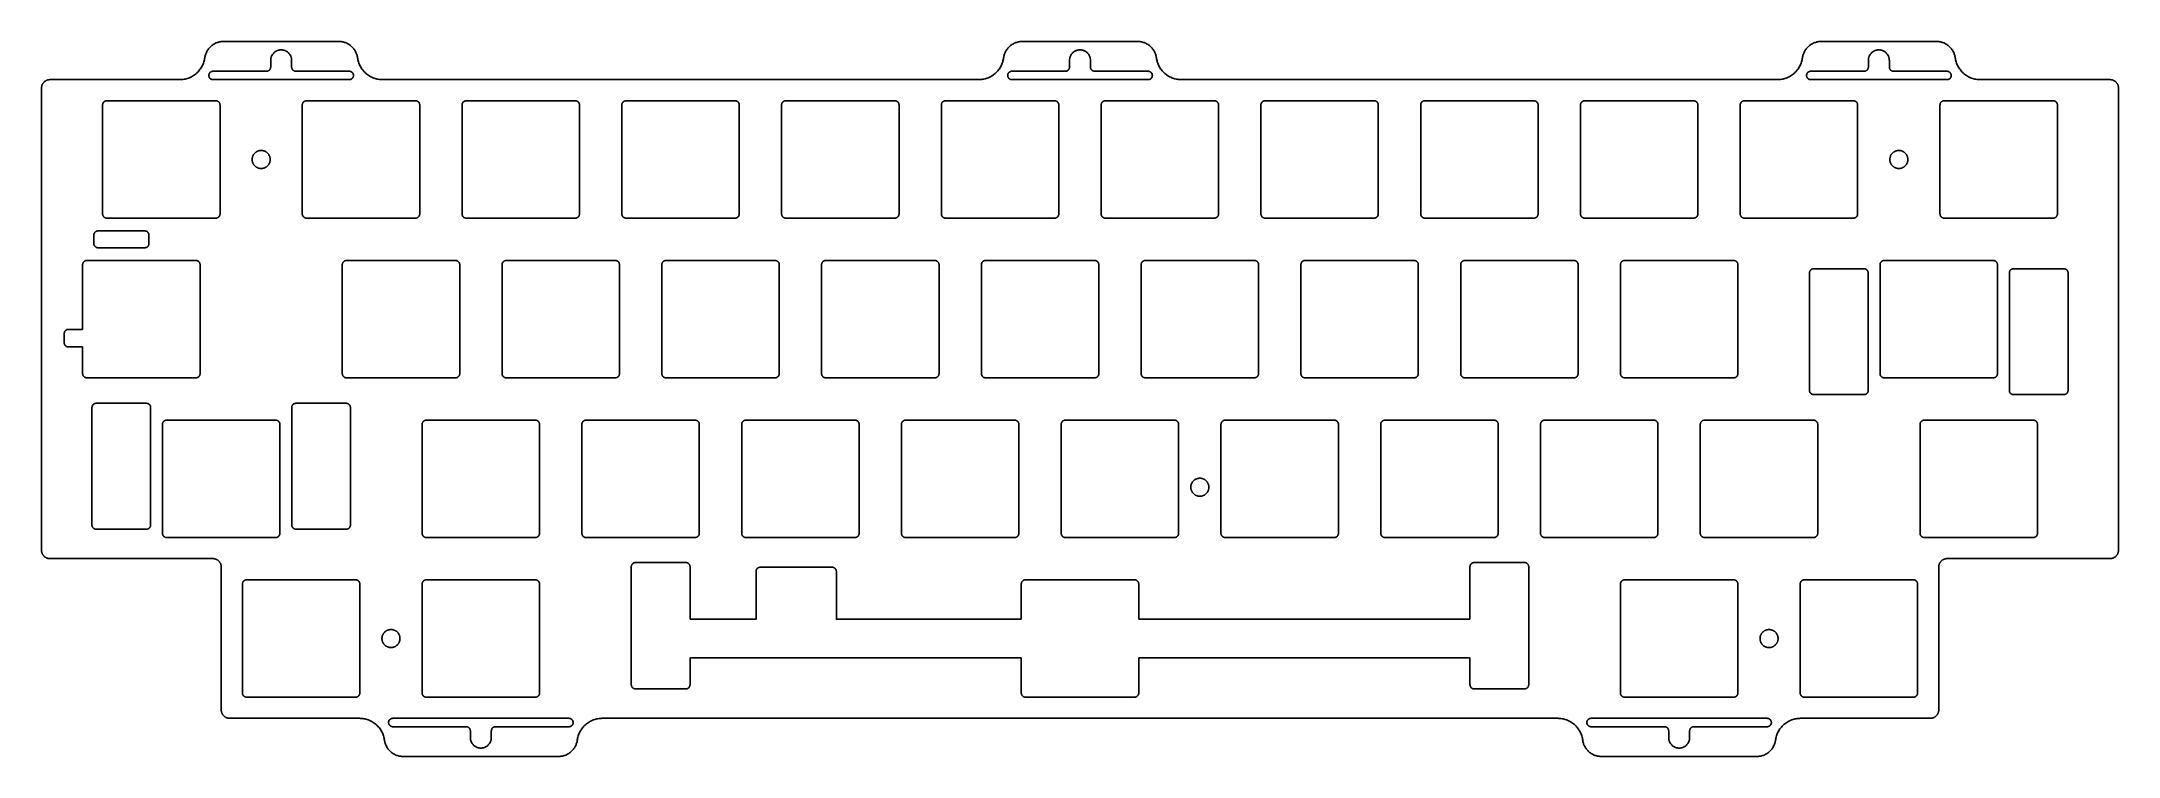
# Model space of a CAD drawing. Header units: millimetres. Extents: x -2342 to -2095, y -19 to 66.
import ezdxf

# ---------------------------------------------------------------- set-up
doc = ezdxf.new("R2010")
doc.units = ezdxf.units.MM
doc.layers.add('默认', color=7, linetype='Continuous', true_color=0xffffff)

msp = doc.modelspace()

# ---------------------------------------------------------------- linework, layer by layer
at = {"layer": '默认'}
for p, q in [((-2336.09, 43.08), (-2336.09, 42.08)), ((-2330.01, 43.58), (-2335.59, 43.58)), ((-2329.51, 42.08), (-2329.51, 43.08)), ((-2335.59, 41.58), (-2330.01, 41.58)), ((-2339.61, 31.34), (-2339.61, 30.24)), ((-2338.56, 31.84), (-2339.11, 31.84)), ((-2339.11, 29.74), (-2338.56, 29.74)), ((-2337.42, 31.84), (-2338.56, 31.84)), ((-2338.56, 29.74), (-2337.42, 29.74))]:
    msp.add_line(p, q, dxfattribs=at)
for points in [[(-2257.13, 2.96), (-2257.13, -2.74), (-2265, -2.74)], [(-2248.05, 3.46), (-2256.63, 3.46)], [(-2225.5, -2.74), (-2247.55, -2.74), (-2247.55, 2.96)], [(-2172, -2.74), (-2211.5, -2.74)], [(-2265, -7.34), (-2225.5, -7.34)], [(-2211.5, -7.34), (-2172, -7.34)]]:
    msp.add_lwpolyline(points, dxfattribs=at)
for points, weights in [([(-2322.86, 64.23), (-2322.6, 66.18), (-2320.63, 66.18)], [1, 0.752772652709, 1]), ([(-2306.87, 66.18), (-2304.9, 66.18), (-2304.64, 64.23)], [1, 0.752772652709, 1]), ([(-2227.61, 64.23), (-2227.35, 66.18), (-2225.38, 66.18)], [1, 0.752772652709, 1]), ([(-2211.62, 66.18), (-2209.65, 66.18), (-2209.39, 64.23)], [1, 0.752772652709, 1]), ([(-2132.36, 64.23), (-2132.1, 66.18), (-2130.13, 66.18)], [1, 0.752772652709, 1]), ([(-2116.37, 66.18), (-2114.4, 66.18), (-2114.14, 64.23)], [1, 0.752772652709, 1]), ([(-2325.84, 61.63), (-2323.21, 61.63), (-2322.86, 64.23)], [1, 0.752772652709, 1]), ([(-2315, 63.13), (-2315, 62.63), (-2315.5, 62.63)], [1, 0.707106781187, 1]), ([(-2312, 62.63), (-2312.5, 62.63), (-2312.5, 63.13)], [1, 0.707106781187, 1]), ([(-2304.64, 64.23), (-2304.29, 61.63), (-2301.66, 61.63)], [1, 0.752772652709, 1]), ([(-2230.59, 61.63), (-2227.96, 61.63), (-2227.61, 64.23)], [1, 0.752772652709, 1]), ([(-2219.75, 63.13), (-2219.75, 62.63), (-2220.25, 62.63)], [1, 0.707106781187, 1]), ([(-2216.75, 62.63), (-2217.25, 62.63), (-2217.25, 63.13)], [1, 0.707106781187, 1]), ([(-2209.39, 64.23), (-2209.04, 61.63), (-2206.41, 61.63)], [1, 0.752772652709, 1]), ([(-2135.34, 61.63), (-2132.71, 61.63), (-2132.36, 64.23)], [1, 0.752772652709, 1]), ([(-2124.5, 63.13), (-2124.5, 62.63), (-2125, 62.63)], [1, 0.707106781186, 1]), ([(-2121.5, 62.63), (-2122, 62.63), (-2122, 63.13)], [1, 0.707106781187, 1]), ([(-2114.14, 64.23), (-2113.79, 61.63), (-2111.16, 61.63)], [1, 0.752772652709, 1]), ([(-2342.32, 60.63), (-2342.32, 61.63), (-2341.32, 61.63)], [1, 0.707106781187, 1]), ([(-2095.68, 61.63), (-2094.68, 61.63), (-2094.68, 60.63)], [1, 0.707106781187, 1]), ([(-2334.54, 59.11), (-2335.04, 59.11), (-2335.04, 58.61)], [1, 0.707106781186, 1]), ([(-2321.04, 58.61), (-2321.04, 59.11), (-2321.54, 59.11)], [1, 0.707106781187, 1]), ([(-2310.73, 59.11), (-2311.23, 59.11), (-2311.23, 58.61)], [1, 0.707106781187, 1]), ([(-2297.23, 58.61), (-2297.23, 59.11), (-2297.73, 59.11)], [1, 0.707106781186, 1]), ([(-2291.68, 59.11), (-2292.18, 59.11), (-2292.18, 58.61)], [1, 0.707106781187, 1]), ([(-2278.18, 58.61), (-2278.18, 59.11), (-2278.68, 59.11)], [1, 0.707106781186, 1]), ([(-2272.63, 59.11), (-2273.13, 59.11), (-2273.13, 58.61)], [1, 0.707106781186, 1]), ([(-2259.13, 58.61), (-2259.13, 59.11), (-2259.63, 59.11)], [1, 0.707106781187, 1]), ([(-2253.58, 59.11), (-2254.08, 59.11), (-2254.08, 58.61)], [1, 0.707106781187, 1]), ([(-2240.08, 58.61), (-2240.08, 59.11), (-2240.58, 59.11)], [1, 0.707106781186, 1]), ([(-2234.53, 59.11), (-2235.03, 59.11), (-2235.03, 58.61)], [1, 0.707106781186, 1]), ([(-2221.03, 58.61), (-2221.03, 59.11), (-2221.53, 59.11)], [1, 0.707106781187, 1]), ([(-2215.48, 59.11), (-2215.98, 59.11), (-2215.98, 58.61)], [1, 0.707106781186, 1]), ([(-2201.98, 58.61), (-2201.98, 59.11), (-2202.48, 59.11)], [1, 0.707106781186, 1]), ([(-2196.43, 59.11), (-2196.93, 59.11), (-2196.93, 58.61)], [1, 0.707106781187, 1]), ([(-2182.93, 58.61), (-2182.93, 59.11), (-2183.43, 59.11)], [1, 0.707106781187, 1]), ([(-2177.38, 59.11), (-2177.88, 59.11), (-2177.88, 58.61)], [1, 0.707106781186, 1]), ([(-2163.88, 58.61), (-2163.88, 59.11), (-2164.38, 59.11)], [1, 0.707106781186, 1]), ([(-2158.33, 59.11), (-2158.83, 59.11), (-2158.83, 58.61)], [1, 0.707106781186, 1]), ([(-2144.83, 58.61), (-2144.83, 59.11), (-2145.33, 59.11)], [1, 0.707106781186, 1]), ([(-2139.28, 59.11), (-2139.78, 59.11), (-2139.78, 58.61)], [1, 0.707106781186, 1]), ([(-2125.78, 58.61), (-2125.78, 59.11), (-2126.28, 59.11)], [1, 0.707106781186, 1]), ([(-2115.46, 59.11), (-2115.96, 59.11), (-2115.96, 58.61)], [1, 0.707106781186, 1]), ([(-2101.96, 58.61), (-2101.96, 59.11), (-2102.46, 59.11)], [1, 0.707106781186, 1]), ([(-2335.04, 45.61), (-2335.04, 45.11), (-2334.54, 45.11)], [1, 0.707106781186, 1]), ([(-2321.54, 45.11), (-2321.04, 45.11), (-2321.04, 45.61)], [1, 0.707106781187, 1]), ([(-2311.23, 45.61), (-2311.23, 45.11), (-2310.73, 45.11)], [1, 0.707106781187, 1]), ([(-2297.73, 45.11), (-2297.23, 45.11), (-2297.23, 45.61)], [1, 0.707106781187, 1]), ([(-2292.18, 45.61), (-2292.18, 45.11), (-2291.68, 45.11)], [1, 0.707106781186, 1]), ([(-2278.68, 45.11), (-2278.18, 45.11), (-2278.18, 45.61)], [1, 0.707106781187, 1]), ([(-2273.13, 45.61), (-2273.13, 45.11), (-2272.63, 45.11)], [1, 0.707106781187, 1]), ([(-2259.63, 45.11), (-2259.13, 45.11), (-2259.13, 45.61)], [1, 0.707106781186, 1]), ([(-2254.08, 45.61), (-2254.08, 45.11), (-2253.58, 45.11)], [1, 0.707106781186, 1]), ([(-2240.58, 45.11), (-2240.08, 45.11), (-2240.08, 45.61)], [1, 0.707106781187, 1]), ([(-2235.03, 45.61), (-2235.03, 45.11), (-2234.53, 45.11)], [1, 0.707106781187, 1]), ([(-2221.53, 45.11), (-2221.03, 45.11), (-2221.03, 45.61)], [1, 0.707106781187, 1]), ([(-2215.98, 45.61), (-2215.98, 45.11), (-2215.48, 45.11)], [1, 0.707106781186, 1]), ([(-2202.48, 45.11), (-2201.98, 45.11), (-2201.98, 45.61)], [1, 0.707106781186, 1]), ([(-2196.93, 45.61), (-2196.93, 45.11), (-2196.43, 45.11)], [1, 0.707106781187, 1]), ([(-2183.43, 45.11), (-2182.93, 45.11), (-2182.93, 45.61)], [1, 0.707106781187, 1]), ([(-2177.88, 45.61), (-2177.88, 45.11), (-2177.38, 45.11)], [1, 0.707106781186, 1]), ([(-2164.38, 45.11), (-2163.88, 45.11), (-2163.88, 45.61)], [1, 0.707106781187, 1]), ([(-2158.83, 45.61), (-2158.83, 45.11), (-2158.33, 45.11)], [1, 0.707106781186, 1]), ([(-2145.33, 45.11), (-2144.83, 45.11), (-2144.83, 45.61)], [1, 0.707106781186, 1]), ([(-2139.78, 45.61), (-2139.78, 45.11), (-2139.28, 45.11)], [1, 0.707106781187, 1]), ([(-2126.28, 45.11), (-2125.78, 45.11), (-2125.78, 45.61)], [1, 0.707106781186, 1]), ([(-2115.96, 45.61), (-2115.96, 45.11), (-2115.46, 45.11)], [1, 0.707106781187, 1]), ([(-2102.46, 45.11), (-2101.96, 45.11), (-2101.96, 45.61)], [1, 0.707106781186, 1]), ([(-2335.59, 43.58), (-2336.09, 43.58), (-2336.09, 43.08)], [1, 0.707106781187, 1]), ([(-2329.51, 43.08), (-2329.51, 43.58), (-2330.01, 43.58)], [1, 0.707106781187, 1]), ([(-2336.92, 40.06), (-2337.42, 40.06), (-2337.42, 39.56)], [1, 0.707106781186, 1]), ([(-2336.09, 42.08), (-2336.09, 41.58), (-2335.59, 41.58)], [1, 0.707106781187, 1]), ([(-2330.01, 41.58), (-2329.51, 41.58), (-2329.51, 42.08)], [1, 0.707106781186, 1]), ([(-2323.42, 39.56), (-2323.42, 40.06), (-2323.92, 40.06)], [1, 0.707106781187, 1]), ([(-2305.96, 40.06), (-2306.46, 40.06), (-2306.46, 39.56)], [1, 0.707106781186, 1]), ([(-2292.46, 39.56), (-2292.46, 40.06), (-2292.96, 40.06)], [1, 0.707106781187, 1]), ([(-2286.91, 40.06), (-2287.41, 40.06), (-2287.41, 39.56)], [1, 0.707106781187, 1]), ([(-2273.41, 39.56), (-2273.41, 40.06), (-2273.91, 40.06)], [1, 0.707106781187, 1]), ([(-2267.86, 40.06), (-2268.36, 40.06), (-2268.36, 39.56)], [1, 0.707106781187, 1]), ([(-2254.36, 39.56), (-2254.36, 40.06), (-2254.86, 40.06)], [1, 0.707106781187, 1]), ([(-2248.81, 40.06), (-2249.31, 40.06), (-2249.31, 39.56)], [1, 0.707106781186, 1]), ([(-2235.31, 39.56), (-2235.31, 40.06), (-2235.81, 40.06)], [1, 0.707106781187, 1]), ([(-2229.76, 40.06), (-2230.26, 40.06), (-2230.26, 39.56)], [1, 0.707106781186, 1]), ([(-2216.26, 39.56), (-2216.26, 40.06), (-2216.76, 40.06)], [1, 0.707106781186, 1]), ([(-2210.71, 40.06), (-2211.21, 40.06), (-2211.21, 39.56)], [1, 0.707106781186, 1]), ([(-2197.21, 39.56), (-2197.21, 40.06), (-2197.71, 40.06)], [1, 0.707106781187, 1]), ([(-2191.66, 40.06), (-2192.16, 40.06), (-2192.16, 39.56)], [1, 0.707106781186, 1]), ([(-2178.16, 39.56), (-2178.16, 40.06), (-2178.66, 40.06)], [1, 0.707106781188, 1]), ([(-2172.61, 40.06), (-2173.11, 40.06), (-2173.11, 39.56)], [1, 0.707106781187, 1]), ([(-2159.11, 39.56), (-2159.11, 40.06), (-2159.61, 40.06)], [1, 0.707106781187, 1]), ([(-2153.56, 40.06), (-2154.06, 40.06), (-2154.06, 39.56)], [1, 0.707106781186, 1]), ([(-2140.06, 39.56), (-2140.06, 40.06), (-2140.56, 40.06)], [1, 0.707106781187, 1]), ([(-2122.61, 40.06), (-2123.11, 40.06), (-2123.11, 39.56)], [1, 0.707106781186, 1]), ([(-2109.11, 39.56), (-2109.11, 40.06), (-2109.61, 40.06)], [1, 0.707106781187, 1]), ([(-2131.02, 39.07), (-2131.52, 39.07), (-2131.52, 38.57)], [1, 0.707106781187, 1]), ([(-2124.52, 38.57), (-2124.52, 39.07), (-2125.02, 39.07)], [1, 0.707106781187, 1]), ([(-2107.69, 38.57), (-2107.69, 39.07), (-2107.19, 39.07)], [1, 0.707106781187, 1]), ([(-2101.19, 39.07), (-2100.69, 39.07), (-2100.69, 38.57)], [1, 0.707106781187, 1]), ([(-2339.11, 31.84), (-2339.61, 31.84), (-2339.61, 31.34)], [1, 0.707106781187, 1]), ([(-2339.61, 30.24), (-2339.61, 29.74), (-2339.11, 29.74)], [1, 0.707106781187, 1]), ([(-2337.42, 26.56), (-2337.42, 26.06), (-2336.92, 26.06)], [1, 0.707106781186, 1]), ([(-2323.92, 26.06), (-2323.42, 26.06), (-2323.42, 26.56)], [1, 0.707106781187, 1]), ([(-2306.46, 26.56), (-2306.46, 26.06), (-2305.96, 26.06)], [1, 0.707106781186, 1]), ([(-2292.96, 26.06), (-2292.46, 26.06), (-2292.46, 26.56)], [1, 0.707106781187, 1]), ([(-2287.41, 26.56), (-2287.41, 26.06), (-2286.91, 26.06)], [1, 0.707106781186, 1]), ([(-2273.91, 26.06), (-2273.41, 26.06), (-2273.41, 26.56)], [1, 0.707106781187, 1]), ([(-2268.36, 26.56), (-2268.36, 26.06), (-2267.86, 26.06)], [1, 0.707106781187, 1]), ([(-2254.86, 26.06), (-2254.36, 26.06), (-2254.36, 26.56)], [1, 0.707106781186, 1]), ([(-2249.31, 26.56), (-2249.31, 26.06), (-2248.81, 26.06)], [1, 0.707106781186, 1]), ([(-2235.81, 26.06), (-2235.31, 26.06), (-2235.31, 26.56)], [1, 0.707106781187, 1]), ([(-2230.26, 26.56), (-2230.26, 26.06), (-2229.76, 26.06)], [1, 0.707106781186, 1]), ([(-2216.76, 26.06), (-2216.26, 26.06), (-2216.26, 26.56)], [1, 0.707106781185, 1]), ([(-2211.21, 26.56), (-2211.21, 26.06), (-2210.71, 26.06)], [1, 0.707106781186, 1]), ([(-2197.71, 26.06), (-2197.21, 26.06), (-2197.21, 26.56)], [1, 0.707106781186, 1]), ([(-2192.16, 26.56), (-2192.16, 26.06), (-2191.66, 26.06)], [1, 0.707106781187, 1]), ([(-2178.66, 26.06), (-2178.16, 26.06), (-2178.16, 26.56)], [1, 0.707106781188, 1]), ([(-2173.11, 26.56), (-2173.11, 26.06), (-2172.61, 26.06)], [1, 0.707106781185, 1]), ([(-2159.61, 26.06), (-2159.11, 26.06), (-2159.11, 26.56)], [1, 0.707106781187, 1]), ([(-2154.06, 26.56), (-2154.06, 26.06), (-2153.56, 26.06)], [1, 0.707106781186, 1]), ([(-2140.56, 26.06), (-2140.06, 26.06), (-2140.06, 26.56)], [1, 0.707106781187, 1]), ([(-2123.11, 26.56), (-2123.11, 26.06), (-2122.61, 26.06)], [1, 0.707106781186, 1]), ([(-2109.61, 26.06), (-2109.11, 26.06), (-2109.11, 26.56)], [1, 0.707106781187, 1]), ([(-2329.81, 23.02), (-2329.31, 23.02), (-2329.31, 22.52)], [1, 0.707106781187, 1]), ([(-2311.99, 23.02), (-2312.49, 23.02), (-2312.49, 22.52)], [1, 0.707106781187, 1]), ([(-2125.02, 24.05), (-2124.52, 24.05), (-2124.52, 24.55)], [1, 0.707106781187, 1]), ([(-2107.19, 24.05), (-2107.69, 24.05), (-2107.69, 24.55)], [1, 0.707106781187, 1]), ([(-2327.4, 21.01), (-2327.9, 21.01), (-2327.9, 20.51)], [1, 0.707106781187, 1]), ([(-2313.9, 20.51), (-2313.9, 21.01), (-2314.4, 21.01)], [1, 0.707106781186, 1]), ([(-2296.44, 21.01), (-2296.94, 21.01), (-2296.94, 20.51)], [1, 0.707106781187, 1]), ([(-2282.94, 20.51), (-2282.94, 21.01), (-2283.44, 21.01)], [1, 0.707106781186, 1]), ([(-2277.39, 21.01), (-2277.89, 21.01), (-2277.89, 20.51)], [1, 0.707106781187, 1]), ([(-2263.89, 20.51), (-2263.89, 21.01), (-2264.39, 21.01)], [1, 0.707106781187, 1]), ([(-2258.34, 21.01), (-2258.84, 21.01), (-2258.84, 20.51)], [1, 0.707106781187, 1]), ([(-2244.84, 20.51), (-2244.84, 21.01), (-2245.34, 21.01)], [1, 0.707106781188, 1]), ([(-2239.29, 21.01), (-2239.79, 21.01), (-2239.79, 20.51)], [1, 0.707106781186, 1]), ([(-2225.79, 20.51), (-2225.79, 21.01), (-2226.29, 21.01)], [1, 0.707106781187, 1]), ([(-2220.24, 21.01), (-2220.74, 21.01), (-2220.74, 20.51)], [1, 0.707106781187, 1]), ([(-2206.74, 20.51), (-2206.74, 21.01), (-2207.24, 21.01)], [1, 0.707106781187, 1]), ([(-2201.19, 21.01), (-2201.69, 21.01), (-2201.69, 20.51)], [1, 0.707106781186, 1]), ([(-2187.69, 20.51), (-2187.69, 21.01), (-2188.19, 21.01)], [1, 0.707106781187, 1]), ([(-2182.14, 21.01), (-2182.64, 21.01), (-2182.64, 20.51)], [1, 0.707106781186, 1]), ([(-2168.64, 20.51), (-2168.64, 21.01), (-2169.14, 21.01)], [1, 0.707106781188, 1]), ([(-2163.09, 21.01), (-2163.59, 21.01), (-2163.59, 20.51)], [1, 0.707106781187, 1]), ([(-2149.59, 20.51), (-2149.59, 21.01), (-2150.09, 21.01)], [1, 0.707106781186, 1]), ([(-2144.04, 21.01), (-2144.54, 21.01), (-2144.54, 20.51)], [1, 0.707106781186, 1]), ([(-2130.54, 20.51), (-2130.54, 21.01), (-2131.04, 21.01)], [1, 0.707106781186, 1]), ([(-2117.84, 21.01), (-2118.34, 21.01), (-2118.34, 20.51)], [1, 0.707106781186, 1]), ([(-2104.34, 20.51), (-2104.34, 21.01), (-2104.84, 21.01)], [1, 0.707106781186, 1]), ([(-2335.81, 8), (-2336.31, 8), (-2336.31, 8.5)], [1, 0.707106781187, 1]), ([(-2329.31, 8.5), (-2329.31, 8), (-2329.81, 8)], [1, 0.707106781187, 1]), ([(-2327.9, 7.51), (-2327.9, 7.01), (-2327.4, 7.01)], [1, 0.707106781187, 1]), ([(-2314.4, 7.01), (-2313.9, 7.01), (-2313.9, 7.51)], [1, 0.707106781186, 1]), ([(-2312.49, 8.5), (-2312.48, 8), (-2311.98, 8)], [1, 0.707106781187, 1]), ([(-2305.99, 8), (-2305.49, 8), (-2305.49, 8.5)], [1, 0.707106781187, 1]), ([(-2296.94, 7.51), (-2296.94, 7.01), (-2296.44, 7.01)], [1, 0.707106781186, 1]), ([(-2283.44, 7.01), (-2282.94, 7.01), (-2282.94, 7.51)], [1, 0.707106781186, 1]), ([(-2277.89, 7.51), (-2277.89, 7.01), (-2277.39, 7.01)], [1, 0.707106781186, 1]), ([(-2264.39, 7.01), (-2263.89, 7.01), (-2263.89, 7.51)], [1, 0.707106781186, 1]), ([(-2258.84, 7.51), (-2258.84, 7.01), (-2258.34, 7.01)], [1, 0.707106781186, 1]), ([(-2245.34, 7.01), (-2244.84, 7.01), (-2244.84, 7.51)], [1, 0.707106781186, 1]), ([(-2239.79, 7.51), (-2239.79, 7.01), (-2239.29, 7.01)], [1, 0.707106781186, 1]), ([(-2226.29, 7.01), (-2225.79, 7.01), (-2225.79, 7.51)], [1, 0.707106781186, 1]), ([(-2220.74, 7.51), (-2220.74, 7.01), (-2220.24, 7.01)], [1, 0.707106781186, 1]), ([(-2207.24, 7.01), (-2206.74, 7.01), (-2206.74, 7.51)], [1, 0.707106781186, 1]), ([(-2201.69, 7.51), (-2201.69, 7.01), (-2201.19, 7.01)], [1, 0.707106781186, 1]), ([(-2188.19, 7.01), (-2187.69, 7.01), (-2187.69, 7.51)], [1, 0.707106781186, 1]), ([(-2182.64, 7.51), (-2182.64, 7.01), (-2182.14, 7.01)], [1, 0.707106781185, 1]), ([(-2169.14, 7.01), (-2168.64, 7.01), (-2168.64, 7.51)], [1, 0.707106781186, 1]), ([(-2163.59, 7.51), (-2163.59, 7.01), (-2163.09, 7.01)], [1, 0.707106781186, 1]), ([(-2150.09, 7.01), (-2149.59, 7.01), (-2149.59, 7.51)], [1, 0.707106781186, 1]), ([(-2144.54, 7.51), (-2144.54, 7.01), (-2144.04, 7.01)], [1, 0.707106781186, 1]), ([(-2131.04, 7.01), (-2130.54, 7.01), (-2130.54, 7.51)], [1, 0.707106781186, 1]), ([(-2118.34, 7.51), (-2118.34, 7.01), (-2117.84, 7.01)], [1, 0.707106781186, 1]), ([(-2104.84, 7.01), (-2104.34, 7.01), (-2104.34, 7.51)], [1, 0.707106781186, 1]), ([(-2341.32, 4.49), (-2342.32, 4.49), (-2342.32, 5.49)], [1, 0.707106781187, 1]), ([(-2094.68, 5.49), (-2094.68, 4.49), (-2095.68, 4.49)], [1, 0.707106781187, 1]), ([(-2320.89, 3.49), (-2320.89, 4.49), (-2321.89, 4.49)], [1, 0.707106781187, 1]), ([(-2265, 3.53), (-2265, 4.03), (-2265.5, 4.03)], [1, 0.707106781187, 1]), ([(-2256.63, 3.46), (-2257.13, 3.46), (-2257.13, 2.96)], [1, 0.707106781187, 1]), ([(-2247.55, 2.96), (-2247.55, 3.46), (-2248.05, 3.46)], [1, 0.707106781187, 1]), ([(-2165, 3.53), (-2165, 4.03), (-2165.5, 4.03)], [1, 0.707106781187, 1]), ([(-2115.11, 4.49), (-2116.11, 4.49), (-2116.11, 3.49)], [1, 0.707106781187, 1]), ([(-2317.87, 1.96), (-2318.37, 1.96), (-2318.37, 1.46)], [1, 0.707106781186, 1]), ([(-2304.37, 1.46), (-2304.37, 1.96), (-2304.87, 1.96)], [1, 0.707106781187, 1]), ([(-2296.44, 1.96), (-2296.94, 1.96), (-2296.94, 1.46)], [1, 0.707106781186, 1]), ([(-2282.94, 1.46), (-2282.94, 1.96), (-2283.44, 1.96)], [1, 0.707106781187, 1]), ([(-2225, 1.96), (-2225.5, 1.96), (-2225.5, 1.46)], [1, 0.707106781186, 1]), ([(-2211.5, 1.46), (-2211.5, 1.96), (-2212, 1.96)], [1, 0.707106781187, 1]), ([(-2153.56, 1.96), (-2154.06, 1.96), (-2154.06, 1.46)], [1, 0.707106781186, 1]), ([(-2140.06, 1.46), (-2140.06, 1.96), (-2140.56, 1.96)], [1, 0.707106781187, 1]), ([(-2132.13, 1.96), (-2132.63, 1.96), (-2132.63, 1.46)], [1, 0.707106781186, 1]), ([(-2118.63, 1.46), (-2118.63, 1.96), (-2119.13, 1.96)], [1, 0.707106781187, 1]), ([(-2318.37, -11.54), (-2318.37, -12.04), (-2317.87, -12.04)], [1, 0.707106781186, 1]), ([(-2304.87, -12.04), (-2304.37, -12.04), (-2304.37, -11.54)], [1, 0.707106781187, 1]), ([(-2296.94, -11.54), (-2296.94, -12.04), (-2296.44, -12.04)], [1, 0.707106781186, 1]), ([(-2283.44, -12.04), (-2282.94, -12.04), (-2282.94, -11.54)], [1, 0.707106781187, 1]), ([(-2272, -10.55), (-2272, -11.05), (-2271.5, -11.05)], [1, 0.707106781187, 1]), ([(-2265.5, -11.05), (-2265, -11.05), (-2265, -10.55)], [1, 0.707106781187, 1]), ([(-2225.5, -11.54), (-2225.5, -12.04), (-2225, -12.04)], [1, 0.707106781186, 1]), ([(-2212, -12.04), (-2211.5, -12.04), (-2211.5, -11.54)], [1, 0.707106781187, 1]), ([(-2172, -10.55), (-2172, -11.05), (-2171.5, -11.05)], [1, 0.707106781187, 1]), ([(-2165.5, -11.05), (-2165, -11.05), (-2165, -10.55)], [1, 0.707106781187, 1]), ([(-2154.06, -11.54), (-2154.06, -12.04), (-2153.56, -12.04)], [1, 0.707106781186, 1]), ([(-2140.56, -12.04), (-2140.06, -12.04), (-2140.06, -11.54)], [1, 0.707106781187, 1]), ([(-2132.63, -11.54), (-2132.63, -12.04), (-2132.13, -12.04)], [1, 0.707106781186, 1]), ([(-2119.13, -12.04), (-2118.63, -12.04), (-2118.63, -11.54)], [1, 0.707106781187, 1]), ([(-2319.89, -14.56), (-2320.89, -14.56), (-2320.89, -13.56)], [1, 0.707106781187, 1]), ([(-2301.43, -17.16), (-2301.78, -14.56), (-2304.41, -14.56)], [1, 0.752772652709, 1]), ([(-2275.47, -14.56), (-2278.09, -14.56), (-2278.44, -17.16)], [1, 0.752772652709, 1]), ([(-2158.56, -17.16), (-2158.91, -14.56), (-2161.53, -14.56)], [1, 0.752772652709, 1]), ([(-2132.6, -14.56), (-2135.22, -14.56), (-2135.57, -17.16)], [1, 0.752772652709, 1]), ([(-2116.11, -13.56), (-2116.11, -14.56), (-2117.11, -14.56)], [1, 0.707106781187, 1]), ([(-2299.2, -19.11), (-2301.17, -19.11), (-2301.43, -17.16)], [1, 0.752772652709, 1]), ([(-2291.69, -15.56), (-2291.19, -15.56), (-2291.19, -16.06)], [1, 0.707106781187, 1]), ([(-2288.69, -16.06), (-2288.69, -15.56), (-2288.19, -15.56)], [1, 0.707106781187, 1]), ([(-2278.44, -17.16), (-2278.71, -19.11), (-2280.67, -19.11)], [1, 0.752772652709, 1]), ([(-2156.33, -19.11), (-2158.3, -19.11), (-2158.56, -17.16)], [1, 0.752772652709, 1]), ([(-2148.81, -15.56), (-2148.31, -15.56), (-2148.31, -16.06)], [1, 0.707106781187, 1]), ([(-2145.81, -16.06), (-2145.81, -15.56), (-2145.31, -15.56)], [1, 0.707106781187, 1]), ([(-2135.57, -17.16), (-2135.83, -19.11), (-2137.8, -19.11)], [1, 0.752772652709, 1])]:
    msp.add_rational_spline(points, weights, degree=2, dxfattribs=at)
for points in [[(-2320.63, 66.18), (-2313.75, 66.18), (-2306.87, 66.18)], [(-2225.38, 66.18), (-2218.5, 66.18), (-2211.62, 66.18)], [(-2130.13, 66.18), (-2123.25, 66.18), (-2116.37, 66.18)], [(-2315.5, 62.63), (-2318.69, 62.63), (-2321.87, 62.63)], [(-2315, 63.93), (-2315, 63.53), (-2315, 63.13)], [(-2312.5, 63.13), (-2312.5, 63.53), (-2312.5, 63.93)], [(-2305.63, 62.63), (-2308.81, 62.63), (-2312, 62.63)], [(-2220.25, 62.63), (-2223.44, 62.63), (-2226.62, 62.63)], [(-2219.75, 63.93), (-2219.75, 63.53), (-2219.75, 63.13)], [(-2217.25, 63.13), (-2217.25, 63.53), (-2217.25, 63.93)], [(-2210.38, 62.63), (-2213.56, 62.63), (-2216.75, 62.63)], [(-2125, 62.63), (-2128.19, 62.63), (-2131.37, 62.63)], [(-2124.5, 63.93), (-2124.5, 63.53), (-2124.5, 63.13)], [(-2122, 63.13), (-2122, 63.53), (-2122, 63.93)], [(-2115.13, 62.63), (-2118.31, 62.63), (-2121.5, 62.63)], [(-2342.32, 5.49), (-2342.32, 33.06), (-2342.32, 60.63)], [(-2341.32, 61.63), (-2340.03, 61.63), (-2325.84, 61.63)], [(-2321.87, 61.63), (-2313.75, 61.63), (-2305.63, 61.63)], [(-2301.66, 61.63), (-2270.89, 61.63), (-2230.59, 61.63)], [(-2226.62, 61.63), (-2218.5, 61.63), (-2210.38, 61.63)], [(-2206.41, 61.63), (-2166.15, 61.63), (-2135.34, 61.63)], [(-2131.37, 61.63), (-2123.25, 61.63), (-2115.13, 61.63)], [(-2111.16, 61.63), (-2101.97, 61.63), (-2095.68, 61.63)], [(-2094.68, 60.63), (-2094.68, 33.06), (-2094.68, 5.49)], [(-2335.04, 58.61), (-2335.04, 52.11), (-2335.04, 45.61)], [(-2321.54, 59.11), (-2328.04, 59.11), (-2334.54, 59.11)], [(-2321.04, 45.61), (-2321.04, 52.11), (-2321.04, 58.61)], [(-2311.23, 58.61), (-2311.23, 52.11), (-2311.23, 45.61)], [(-2297.73, 59.11), (-2304.23, 59.11), (-2310.73, 59.11)], [(-2297.23, 45.61), (-2297.23, 52.11), (-2297.23, 58.61)], [(-2292.18, 58.61), (-2292.18, 52.11), (-2292.18, 45.61)], [(-2278.68, 59.11), (-2285.18, 59.11), (-2291.68, 59.11)], [(-2278.18, 45.61), (-2278.18, 52.11), (-2278.18, 58.61)], [(-2273.13, 58.61), (-2273.13, 52.11), (-2273.13, 45.61)], [(-2259.63, 59.11), (-2266.13, 59.11), (-2272.63, 59.11)], [(-2259.13, 45.61), (-2259.13, 52.11), (-2259.13, 58.61)], [(-2254.08, 58.61), (-2254.08, 52.11), (-2254.08, 45.61)], [(-2240.58, 59.11), (-2247.08, 59.11), (-2253.58, 59.11)], [(-2240.08, 45.61), (-2240.08, 52.11), (-2240.08, 58.61)], [(-2235.03, 58.61), (-2235.03, 52.11), (-2235.03, 45.61)], [(-2221.53, 59.11), (-2228.03, 59.11), (-2234.53, 59.11)], [(-2221.03, 45.61), (-2221.03, 52.11), (-2221.03, 58.61)], [(-2215.98, 58.61), (-2215.98, 52.11), (-2215.98, 45.61)], [(-2202.48, 59.11), (-2208.98, 59.11), (-2215.48, 59.11)], [(-2201.98, 45.61), (-2201.98, 52.11), (-2201.98, 58.61)], [(-2196.93, 58.61), (-2196.93, 52.11), (-2196.93, 45.61)], [(-2183.43, 59.11), (-2189.93, 59.11), (-2196.43, 59.11)], [(-2182.93, 45.61), (-2182.93, 52.11), (-2182.93, 58.61)], [(-2177.88, 58.61), (-2177.88, 52.11), (-2177.88, 45.61)], [(-2164.38, 59.11), (-2170.88, 59.11), (-2177.38, 59.11)], [(-2163.88, 45.61), (-2163.88, 52.11), (-2163.88, 58.61)], [(-2158.83, 58.61), (-2158.83, 52.11), (-2158.83, 45.61)], [(-2145.33, 59.11), (-2151.83, 59.11), (-2158.33, 59.11)], [(-2144.83, 45.61), (-2144.83, 52.11), (-2144.83, 58.61)], [(-2139.78, 58.61), (-2139.78, 52.11), (-2139.78, 45.61)], [(-2126.28, 59.11), (-2132.78, 59.11), (-2139.28, 59.11)], [(-2125.78, 45.61), (-2125.78, 52.11), (-2125.78, 58.61)], [(-2115.96, 58.61), (-2115.96, 52.11), (-2115.96, 45.61)], [(-2102.46, 59.11), (-2108.96, 59.11), (-2115.46, 59.11)], [(-2101.96, 45.61), (-2101.96, 52.11), (-2101.96, 58.61)], [(-2334.54, 45.11), (-2328.04, 45.11), (-2321.54, 45.11)], [(-2310.73, 45.11), (-2304.23, 45.11), (-2297.73, 45.11)], [(-2291.68, 45.11), (-2285.18, 45.11), (-2278.68, 45.11)], [(-2272.63, 45.11), (-2266.13, 45.11), (-2259.63, 45.11)], [(-2253.58, 45.11), (-2247.08, 45.11), (-2240.58, 45.11)], [(-2234.53, 45.11), (-2228.03, 45.11), (-2221.53, 45.11)], [(-2215.48, 45.11), (-2208.98, 45.11), (-2202.48, 45.11)], [(-2196.43, 45.11), (-2189.93, 45.11), (-2183.43, 45.11)], [(-2177.38, 45.11), (-2170.88, 45.11), (-2164.38, 45.11)], [(-2158.33, 45.11), (-2151.83, 45.11), (-2145.33, 45.11)], [(-2139.28, 45.11), (-2132.78, 45.11), (-2126.28, 45.11)], [(-2115.46, 45.11), (-2108.96, 45.11), (-2102.46, 45.11)], [(-2323.92, 40.06), (-2329.34, 40.06), (-2336.92, 40.06)], [(-2292.96, 40.06), (-2299.46, 40.06), (-2305.96, 40.06)], [(-2273.91, 40.06), (-2280.41, 40.06), (-2286.91, 40.06)], [(-2254.86, 40.06), (-2261.36, 40.06), (-2267.86, 40.06)], [(-2235.81, 40.06), (-2242.31, 40.06), (-2248.81, 40.06)], [(-2216.76, 40.06), (-2223.26, 40.06), (-2229.76, 40.06)], [(-2197.71, 40.06), (-2204.21, 40.06), (-2210.71, 40.06)], [(-2178.66, 40.06), (-2185.16, 40.06), (-2191.66, 40.06)], [(-2159.61, 40.06), (-2166.11, 40.06), (-2172.61, 40.06)], [(-2140.56, 40.06), (-2147.06, 40.06), (-2153.56, 40.06)], [(-2109.61, 40.06), (-2116.11, 40.06), (-2122.61, 40.06)], [(-2337.42, 39.56), (-2337.42, 35.7), (-2337.42, 31.84)], [(-2323.42, 26.56), (-2323.42, 33.06), (-2323.42, 39.56)], [(-2306.46, 39.56), (-2306.46, 33.06), (-2306.46, 26.56)], [(-2292.46, 26.56), (-2292.46, 33.06), (-2292.46, 39.56)], [(-2287.41, 39.56), (-2287.41, 33.06), (-2287.41, 26.56)], [(-2273.41, 26.56), (-2273.41, 33.06), (-2273.41, 39.56)], [(-2268.36, 39.56), (-2268.36, 33.06), (-2268.36, 26.56)], [(-2254.36, 26.56), (-2254.36, 33.06), (-2254.36, 39.56)], [(-2249.31, 39.56), (-2249.31, 33.06), (-2249.31, 26.56)], [(-2235.31, 26.56), (-2235.31, 33.06), (-2235.31, 39.56)], [(-2230.26, 39.56), (-2230.26, 33.06), (-2230.26, 26.56)], [(-2216.26, 26.56), (-2216.26, 33.06), (-2216.26, 39.56)], [(-2211.21, 39.56), (-2211.21, 33.06), (-2211.21, 26.56)], [(-2197.21, 26.56), (-2197.21, 33.06), (-2197.21, 39.56)], [(-2192.16, 39.56), (-2192.16, 33.06), (-2192.16, 26.56)], [(-2178.16, 26.56), (-2178.16, 33.06), (-2178.16, 39.56)], [(-2173.11, 39.56), (-2173.11, 33.06), (-2173.11, 26.56)], [(-2159.11, 26.56), (-2159.11, 33.06), (-2159.11, 39.56)], [(-2154.06, 39.56), (-2154.06, 33.06), (-2154.06, 26.56)], [(-2140.06, 26.56), (-2140.06, 33.06), (-2140.06, 39.56)], [(-2131.52, 38.57), (-2131.52, 31.57), (-2131.52, 24.58)], [(-2125.02, 39.07), (-2128.02, 39.07), (-2131.02, 39.07)], [(-2124.52, 24.55), (-2124.52, 31.56), (-2124.52, 38.57)], [(-2123.11, 39.56), (-2123.11, 33.06), (-2123.11, 26.56)], [(-2109.11, 26.56), (-2109.11, 33.06), (-2109.11, 39.56)], [(-2107.69, 24.55), (-2107.69, 31.56), (-2107.69, 38.57)], [(-2107.19, 39.07), (-2104.19, 39.07), (-2101.19, 39.07)], [(-2100.69, 38.57), (-2100.69, 31.57), (-2100.69, 24.58)], [(-2337.42, 29.74), (-2337.42, 28.15), (-2337.42, 26.56)], [(-2336.92, 26.06), (-2329.34, 26.06), (-2323.92, 26.06)], [(-2305.96, 26.06), (-2299.46, 26.06), (-2292.96, 26.06)], [(-2286.91, 26.06), (-2280.41, 26.06), (-2273.91, 26.06)], [(-2267.86, 26.06), (-2261.36, 26.06), (-2254.86, 26.06)], [(-2248.81, 26.06), (-2242.31, 26.06), (-2235.81, 26.06)], [(-2229.76, 26.06), (-2223.26, 26.06), (-2216.76, 26.06)], [(-2210.71, 26.06), (-2204.21, 26.06), (-2197.71, 26.06)], [(-2191.66, 26.06), (-2185.16, 26.06), (-2178.66, 26.06)], [(-2172.61, 26.06), (-2166.11, 26.06), (-2159.61, 26.06)], [(-2153.56, 26.06), (-2147.06, 26.06), (-2140.56, 26.06)], [(-2122.61, 26.06), (-2116.11, 26.06), (-2109.61, 26.06)], [(-2336.31, 8.5), (-2336.31, 15.49), (-2336.31, 22.48)], [(-2335.77, 23.02), (-2332.79, 23.02), (-2329.81, 23.02)], [(-2329.31, 22.52), (-2329.31, 15.51), (-2329.31, 8.5)], [(-2312.49, 22.52), (-2312.49, 15.51), (-2312.49, 8.5)], [(-2306.03, 23.02), (-2309.01, 23.02), (-2311.99, 23.02)], [(-2305.49, 8.5), (-2305.49, 15.49), (-2305.49, 22.48)], [(-2130.98, 24.05), (-2128, 24.05), (-2125.02, 24.05)], [(-2101.23, 24.05), (-2104.21, 24.05), (-2107.19, 24.05)], [(-2327.9, 20.51), (-2327.9, 14.01), (-2327.9, 7.51)], [(-2314.4, 21.01), (-2320.9, 21.01), (-2327.4, 21.01)], [(-2313.9, 7.51), (-2313.9, 14.01), (-2313.9, 20.51)], [(-2296.94, 20.51), (-2296.94, 14.01), (-2296.94, 7.51)], [(-2283.44, 21.01), (-2289.94, 21.01), (-2296.44, 21.01)], [(-2282.94, 7.51), (-2282.94, 14.01), (-2282.94, 20.51)], [(-2277.89, 20.51), (-2277.89, 14.01), (-2277.89, 7.51)], [(-2264.39, 21.01), (-2270.89, 21.01), (-2277.39, 21.01)], [(-2263.89, 7.51), (-2263.89, 14.01), (-2263.89, 20.51)], [(-2258.84, 20.51), (-2258.84, 14.01), (-2258.84, 7.51)], [(-2245.34, 21.01), (-2251.84, 21.01), (-2258.34, 21.01)], [(-2244.84, 7.51), (-2244.84, 14.01), (-2244.84, 20.51)], [(-2239.79, 20.51), (-2239.79, 14.01), (-2239.79, 7.51)], [(-2226.29, 21.01), (-2232.79, 21.01), (-2239.29, 21.01)], [(-2225.79, 7.51), (-2225.79, 14.01), (-2225.79, 20.51)], [(-2220.74, 20.51), (-2220.74, 14.01), (-2220.74, 7.51)], [(-2207.24, 21.01), (-2213.74, 21.01), (-2220.24, 21.01)], [(-2206.74, 7.51), (-2206.74, 14.01), (-2206.74, 20.51)], [(-2201.69, 20.51), (-2201.69, 14.01), (-2201.69, 7.51)], [(-2188.19, 21.01), (-2194.69, 21.01), (-2201.19, 21.01)], [(-2187.69, 7.51), (-2187.69, 14.01), (-2187.69, 20.51)], [(-2182.64, 20.51), (-2182.64, 14.01), (-2182.64, 7.51)], [(-2169.14, 21.01), (-2175.64, 21.01), (-2182.14, 21.01)], [(-2168.64, 7.51), (-2168.64, 14.01), (-2168.64, 20.51)], [(-2163.59, 20.51), (-2163.59, 14.01), (-2163.59, 7.51)], [(-2150.09, 21.01), (-2156.59, 21.01), (-2163.09, 21.01)], [(-2149.59, 7.51), (-2149.59, 14.01), (-2149.59, 20.51)], [(-2144.54, 20.51), (-2144.54, 14.01), (-2144.54, 7.51)], [(-2131.04, 21.01), (-2137.54, 21.01), (-2144.04, 21.01)], [(-2130.54, 7.51), (-2130.54, 14.01), (-2130.54, 20.51)], [(-2118.34, 20.51), (-2118.34, 14.01), (-2118.34, 7.51)], [(-2104.84, 21.01), (-2111.34, 21.01), (-2117.84, 21.01)], [(-2104.34, 7.51), (-2104.34, 14.01), (-2104.34, 20.51)], [(-2329.81, 8), (-2332.81, 8), (-2335.81, 8)], [(-2311.98, 8), (-2308.98, 8), (-2305.99, 8)], [(-2327.4, 7.01), (-2320.9, 7.01), (-2314.4, 7.01)], [(-2296.44, 7.01), (-2289.94, 7.01), (-2283.44, 7.01)], [(-2277.39, 7.01), (-2270.89, 7.01), (-2264.39, 7.01)], [(-2258.34, 7.01), (-2251.84, 7.01), (-2245.34, 7.01)], [(-2239.29, 7.01), (-2232.79, 7.01), (-2226.29, 7.01)], [(-2220.24, 7.01), (-2213.74, 7.01), (-2207.24, 7.01)], [(-2201.19, 7.01), (-2194.69, 7.01), (-2188.19, 7.01)], [(-2182.14, 7.01), (-2175.64, 7.01), (-2169.14, 7.01)], [(-2163.09, 7.01), (-2156.59, 7.01), (-2150.09, 7.01)], [(-2144.04, 7.01), (-2137.54, 7.01), (-2131.04, 7.01)], [(-2117.84, 7.01), (-2111.34, 7.01), (-2104.84, 7.01)], [(-2321.89, 4.49), (-2331.61, 4.49), (-2341.32, 4.49)], [(-2320.89, -13.56), (-2320.89, -5.04), (-2320.89, 3.49)], [(-2272, 3.5), (-2272, -3.56), (-2272, -10.55)], [(-2265.5, 4.03), (-2268.48, 4.03), (-2271.46, 4.03)], [(-2265, -2.74), (-2265, 0.39), (-2265, 3.53)], [(-2172, 3.5), (-2172, 0.37), (-2172, -2.74)], [(-2165.5, 4.03), (-2168.48, 4.03), (-2171.46, 4.03)], [(-2165, -10.55), (-2165, -3.54), (-2165, 3.53)], [(-2116.11, 3.49), (-2116.11, -5.04), (-2116.11, -13.56)], [(-2095.68, 4.49), (-2105.4, 4.49), (-2115.11, 4.49)], [(-2318.37, 1.46), (-2318.37, -5.04), (-2318.37, -11.54)], [(-2304.87, 1.96), (-2311.37, 1.96), (-2317.87, 1.96)], [(-2304.37, -11.54), (-2304.37, -5.04), (-2304.37, 1.46)], [(-2296.94, 1.46), (-2296.94, -5.04), (-2296.94, -11.54)], [(-2283.44, 1.96), (-2289.94, 1.96), (-2296.44, 1.96)], [(-2282.94, -11.54), (-2282.94, -5.04), (-2282.94, 1.46)], [(-2225.5, 1.46), (-2225.5, -0.64), (-2225.5, -2.74)], [(-2212, 1.96), (-2218.5, 1.96), (-2225, 1.96)], [(-2211.5, -2.74), (-2211.5, -0.64), (-2211.5, 1.46)], [(-2154.06, 1.46), (-2154.06, -5.04), (-2154.06, -11.54)], [(-2140.56, 1.96), (-2147.06, 1.96), (-2153.56, 1.96)], [(-2140.06, -11.54), (-2140.06, -5.04), (-2140.06, 1.46)], [(-2132.63, 1.46), (-2132.63, -5.04), (-2132.63, -11.54)], [(-2119.13, 1.96), (-2125.63, 1.96), (-2132.13, 1.96)], [(-2118.63, -11.54), (-2118.63, -5.04), (-2118.63, 1.46)], [(-2265, -10.55), (-2265, -8.95), (-2265, -7.34)], [(-2225.5, -7.34), (-2225.5, -9.44), (-2225.5, -11.54)], [(-2211.5, -11.54), (-2211.5, -9.44), (-2211.5, -7.34)], [(-2172, -7.34), (-2172, -8.95), (-2172, -10.55)], [(-2317.87, -12.04), (-2311.37, -12.04), (-2304.87, -12.04)], [(-2296.44, -12.04), (-2289.94, -12.04), (-2283.44, -12.04)], [(-2271.5, -11.05), (-2268.5, -11.05), (-2265.5, -11.05)], [(-2225, -12.04), (-2218.5, -12.04), (-2212, -12.04)], [(-2171.5, -11.05), (-2168.5, -11.05), (-2165.5, -11.05)], [(-2153.56, -12.04), (-2147.06, -12.04), (-2140.56, -12.04)], [(-2132.13, -12.04), (-2125.63, -12.04), (-2119.13, -12.04)], [(-2304.41, -14.56), (-2312.15, -14.56), (-2319.89, -14.56)], [(-2279.43, -14.56), (-2289.94, -14.56), (-2300.44, -14.56)], [(-2161.53, -14.56), (-2218.5, -14.56), (-2275.47, -14.56)], [(-2136.56, -14.56), (-2147.06, -14.56), (-2157.57, -14.56)], [(-2117.11, -14.56), (-2122.65, -14.56), (-2132.6, -14.56)], [(-2300.44, -15.56), (-2296.06, -15.56), (-2291.69, -15.56)], [(-2291.19, -16.06), (-2291.19, -16.46), (-2291.19, -16.86)], [(-2288.69, -16.86), (-2288.69, -16.46), (-2288.69, -16.06)], [(-2288.19, -15.56), (-2283.81, -15.56), (-2279.43, -15.56)], [(-2157.57, -15.56), (-2153.19, -15.56), (-2148.81, -15.56)], [(-2148.31, -16.06), (-2148.31, -16.46), (-2148.31, -16.86)], [(-2145.81, -16.86), (-2145.81, -16.46), (-2145.81, -16.06)], [(-2145.31, -15.56), (-2140.94, -15.56), (-2136.56, -15.56)], [(-2280.67, -19.11), (-2289.94, -19.11), (-2299.2, -19.11)], [(-2137.8, -19.11), (-2147.06, -19.11), (-2156.33, -19.11)]]:
    msp.add_open_spline(points, degree=2, dxfattribs=at)
for points, weights, knots in [([(-2312.5, 63.93), (-2312.5, 65.18), (-2313.75, 65.18), (-2315, 65.18), (-2315, 63.93)], [1, 0.707106803035, 1.0000000618, 0.707106824884, 1], [-242.193368, -242.193368, -242.193368, -240.229872, -240.229872, -238.266377, -238.266377, -238.266377]), ([(-2217.25, 63.93), (-2217.25, 65.18), (-2218.5, 65.18), (-2219.75, 65.18), (-2219.75, 63.93)], [1, 0.707106803035, 1.0000000618, 0.707106824884, 1], [-147.969501, -147.969501, -147.969501, -146.006006, -146.006006, -144.04251, -144.04251, -144.04251]), ([(-2122, 63.93), (-2122, 65.18), (-2123.25, 65.18), (-2124.5, 65.18), (-2124.5, 63.93)], [1, 0.707106803035, 1.0000000618, 0.707106824884, 1], [-108.885828, -108.885828, -108.885828, -106.922332, -106.922332, -104.958837, -104.958837, -104.958837]), ([(-2321.87, 62.63), (-2322.21, 62.63), (-2322.33, 62.32), (-2322.44, 62.07), (-2322.29, 61.85), (-2322.14, 61.63), (-2321.87, 61.63)], [1, 0.831555271881, 1, 0.881884916812, 1, 0.881884916812, 1], [-230.34508, -230.34508, -230.34508, -229.756186, -229.756186, -229.265235, -229.265235, -228.774284, -228.774284, -228.774284]), ([(-2305.63, 61.63), (-2305.38, 61.63), (-2305.23, 61.82), (-2305.08, 62.01), (-2305.14, 62.25), (-2305.24, 62.63), (-2305.63, 62.63)], [1, 0.898383925084, 1, 0.898383925084, 1, 0.789160246438, 1], [-212.602137, -212.602137, -212.602137, -212.147417, -212.147417, -211.692696, -211.692696, -211.031341, -211.031341, -211.031341]), ([(-2226.62, 62.63), (-2226.96, 62.63), (-2227.08, 62.32), (-2227.19, 62.07), (-2227.04, 61.85), (-2226.89, 61.63), (-2226.62, 61.63)], [1, 0.831555271881, 1, 0.881884916812, 1, 0.881884916812, 1], [-136.121214, -136.121214, -136.121214, -135.532319, -135.532319, -135.041368, -135.041368, -134.550417, -134.550417, -134.550417]), ([(-2210.38, 61.63), (-2210.13, 61.63), (-2209.98, 61.82), (-2209.83, 62.01), (-2209.89, 62.25), (-2209.99, 62.63), (-2210.38, 62.63)], [1, 0.898383925084, 1, 0.898383925084, 1, 0.789160246438, 1], [-118.378271, -118.378271, -118.378271, -117.92355, -117.92355, -117.46883, -117.46883, -116.807474, -116.807474, -116.807474]), ([(-2131.37, 62.63), (-2131.71, 62.63), (-2131.83, 62.32), (-2131.94, 62.07), (-2131.79, 61.85), (-2131.64, 61.63), (-2131.37, 61.63)], [1, 0.831555271881, 1, 0.881884916812, 1, 0.881884916812, 1], [-97.03754, -97.03754, -97.03754, -96.448646, -96.448646, -95.957695, -95.957695, -95.466744, -95.466744, -95.466744]), ([(-2115.13, 61.63), (-2114.88, 61.63), (-2114.73, 61.82), (-2114.58, 62.01), (-2114.64, 62.25), (-2114.74, 62.63), (-2115.13, 62.63)], [1, 0.898383925084, 1, 0.898383925084, 1, 0.789160246438, 1], [-79.294597, -79.294597, -79.294597, -78.839877, -78.839877, -78.385156, -78.385156, -77.723801, -77.723801, -77.723801]), ([(-2315.06, 52.11), (-2315.06, 53.18), (-2316.13, 53.18), (-2317.21, 53.18), (-2317.21, 52.11), (-2317.21, 51.03), (-2316.13, 51.03), (-2315.06, 51.03), (-2315.06, 52.11)], [1, 0.707106781187, 1, 0.707106781187, 1, 0.707106781187, 1, 0.707106781187, 1], [0, 0, 0, 1.688606, 1.688606, 3.377212, 3.377212, 5.065818, 5.065818, 6.754424, 6.754424, 6.754424]), ([(-2119.79, 52.11), (-2119.79, 53.18), (-2120.87, 53.18), (-2121.94, 53.18), (-2121.94, 52.11), (-2121.94, 51.03), (-2120.87, 51.03), (-2119.79, 51.03), (-2119.79, 52.11)], [1, 0.707106781187, 1, 0.707106781187, 1, 0.707106781187, 1, 0.707106781187, 1], [0, 0, 0, 1.688606, 1.688606, 3.377212, 3.377212, 5.065818, 5.065818, 6.754424, 6.754424, 6.754424]), ([(-2336.31, 22.48), (-2336.32, 22.71), (-2336.16, 22.87), (-2335.99, 23.03), (-2335.77, 23.02)], [1, 0.916284998338, 1, 0.916284998338, 1], [1988.6429263, 1988.6429263, 1988.6429263, 1989.0680246, 1989.0680246, 1989.493123, 1989.493123, 1989.493123]), ([(-2305.49, 22.48), (-2305.48, 22.71), (-2305.64, 22.87), (-2305.8, 23.03), (-2306.03, 23.02)], [1, 0.916284998338, 1, 0.916284998338, 1], [1988.6429263, 1988.6429263, 1988.6429263, 1989.0680246, 1989.0680246, 1989.493123, 1989.493123, 1989.493123]), ([(-2131.52, 24.58), (-2131.53, 24.35), (-2131.37, 24.2), (-2131.2, 24.04), (-2130.98, 24.05)], [1, 0.916284998338, 1, 0.916284998338, 1], [1988.6429263, 1988.6429263, 1988.6429263, 1989.0680246, 1989.0680246, 1989.493123, 1989.493123, 1989.493123]), ([(-2100.69, 24.58), (-2100.69, 24.35), (-2100.85, 24.2), (-2101.01, 24.04), (-2101.23, 24.05)], [1, 0.916284998338, 1, 0.916284998338, 1], [1988.6429263, 1988.6429263, 1988.6429263, 1989.0680246, 1989.0680246, 1989.493123, 1989.493123, 1989.493123]), ([(-2203.14, 13.01), (-2203.14, 14.08), (-2204.21, 14.08), (-2205.29, 14.08), (-2205.29, 13.01), (-2205.29, 11.93), (-2204.21, 11.93), (-2203.14, 11.93), (-2203.14, 13.01)], [1, 0.707106781187, 1, 0.707106781187, 1, 0.707106781187, 1, 0.707106781187, 1], [0, 0, 0, 1.688606, 1.688606, 3.377212, 3.377212, 5.065818, 5.065818, 6.754424, 6.754424, 6.754424]), ([(-2271.46, 4.03), (-2271.69, 4.04), (-2271.85, 3.88), (-2272.01, 3.72), (-2272, 3.5)], [1, 0.916284998338, 1, 0.916284998338, 1], [1655.624038, 1655.624038, 1655.624038, 1656.0491364, 1656.0491364, 1656.4742347, 1656.4742347, 1656.4742347]), ([(-2171.46, 4.03), (-2171.69, 4.04), (-2171.85, 3.88), (-2172.01, 3.72), (-2172, 3.5)], [1, 0.916284998338, 1, 0.916284998338, 1], [1736.4269474, 1736.4269474, 1736.4269474, 1736.8520457, 1736.8520457, 1737.2771441, 1737.2771441, 1737.2771441]), ([(-2299.58, -5.04), (-2299.58, -3.97), (-2300.65, -3.97), (-2301.73, -3.97), (-2301.73, -5.04), (-2301.73, -6.12), (-2300.65, -6.12), (-2299.58, -6.12), (-2299.58, -5.04)], [1, 0.707106781187, 1, 0.707106781187, 1, 0.707106781187, 1, 0.707106781187, 1], [0, 0, 0, 1.688606, 1.688606, 3.377212, 3.377212, 5.065818, 5.065818, 6.754424, 6.754424, 6.754424]), ([(-2135.27, -5.04), (-2135.27, -3.97), (-2136.35, -3.97), (-2137.42, -3.97), (-2137.42, -5.04), (-2137.42, -6.12), (-2136.35, -6.12), (-2135.27, -6.12), (-2135.27, -5.04)], [1, 0.707106781187, 1, 0.707106781187, 1, 0.707106781187, 1, 0.707106781187, 1], [0, 0, 0, 1.688606, 1.688606, 3.377212, 3.377212, 5.065818, 5.065818, 6.754424, 6.754424, 6.754424]), ([(-2300.44, -14.56), (-2300.71, -14.56), (-2300.86, -14.78), (-2301.01, -15.01), (-2300.9, -15.25), (-2300.78, -15.56), (-2300.44, -15.56)], [1, 0.881884916812, 1, 0.881884916812, 1, 0.831555271881, 1], [-6.653891, -6.653891, -6.653891, -6.16294, -6.16294, -5.671989, -5.671989, -5.083094, -5.083094, -5.083094]), ([(-2279.43, -15.56), (-2279.05, -15.56), (-2278.95, -15.19), (-2278.89, -14.95), (-2279.04, -14.76), (-2279.19, -14.56), (-2279.43, -14.56)], [1, 0.789160246438, 1, 0.898383925084, 1, 0.898383925084, 1], [-24.396834, -24.396834, -24.396834, -23.735478, -23.735478, -23.280758, -23.280758, -22.826038, -22.826038, -22.826038]), ([(-2157.57, -14.56), (-2157.83, -14.56), (-2157.98, -14.78), (-2158.13, -15.01), (-2158.03, -15.25), (-2157.9, -15.56), (-2157.57, -15.56)], [1, 0.881884916812, 1, 0.881884916812, 1, 0.831555271881, 1], [-45.737564, -45.737564, -45.737564, -45.246613, -45.246613, -44.755663, -44.755663, -44.166768, -44.166768, -44.166768]), ([(-2136.56, -15.56), (-2136.17, -15.56), (-2136.08, -15.19), (-2136.02, -14.95), (-2136.17, -14.76), (-2136.32, -14.56), (-2136.56, -14.56)], [1, 0.789160246438, 1, 0.898383925084, 1, 0.898383925084, 1], [-63.480508, -63.480508, -63.480508, -62.819152, -62.819152, -62.364431, -62.364431, -61.909711, -61.909711, -61.909711]), ([(-2291.19, -16.86), (-2291.19, -18.11), (-2289.94, -18.11), (-2288.69, -18.11), (-2288.69, -16.86)], [1, 0.707106824884, 1.0000000618, 0.707106803035, 1], [2.838202, 2.838202, 2.838202, 4.801698, 4.801698, 6.765193, 6.765193, 6.765193]), ([(-2148.31, -16.86), (-2148.31, -18.11), (-2147.06, -18.11), (-2145.81, -18.11), (-2145.81, -16.86)], [1, 0.707106824884, 1.0000000618, 0.707106803035, 1], [-36.245472, -36.245472, -36.245472, -34.281976, -34.281976, -32.31848, -32.31848, -32.31848])]:
    msp.add_rational_spline(points, weights, degree=2, knots=knots, dxfattribs=at)

doc.saveas('drawing.dxf')
